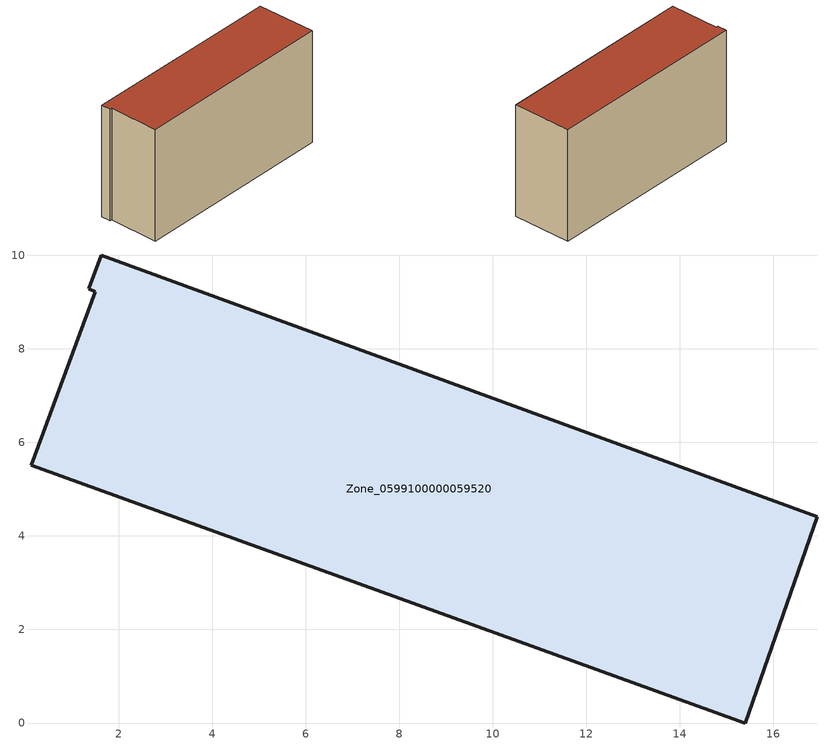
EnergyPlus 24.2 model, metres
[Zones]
Zone_0599100000059520
 floor ground (C_G): 16.94,4.41 15.39,0 0.13,5.51 1.5,9.22 1.36,9.28 1.63,10.01 z0
 wall outside (C_F): 16.94,4.41 1.63,10.01 1.36,9.28 1.5,9.22 0.13,5.51 15.39,0 16.94,4.41 z0:9.07
 roof outside (C_R): 15.39,0 16.94,4.41 1.63,10.01 1.36,9.28 1.5,9.22 0.13,5.51 z9.07
[BUILDING]
Pand.0599100000059520: North Axis=0; Terrain=City; Loads Convergence Tolerance Value=0.04; Temperature Convergence Tolerance Value=0.4; Solar Distribution=FullExterior; Maximum Number of Warmup Days=25; Minimum Number of Warmup Days=1
[Site:Location]
Rotterdam.The.Hague.AP_ZH_NLD Design_Conditions: Latitude=51.96; Longitude=4.45; Time Zone=1; Elevation=-4.5
[SITE:GROUNDTEMPERATURE:BUILDINGSURFACE]
18, 18, 18, 18, 18, 18, 18, 18, 18, 18, 18, 18
[MATERIAL] Thermal Absorptance=0.9; Solar Absorptance=0.7; Visible Absorptance=0.7
Name | Roughness | Thickness | Conductivity | Density | Specific Heat
G.TI.1946 | MediumSmooth | 0.15 | 1 | 540 | 1210
F.TI.1946 | Rough | 0.3 | 0.857143 | 1920 | 840
R.TI.1946 | MediumRough | 0.2 | 0.1 | 1500 | 1000
[CONSTRUCTION]
C_G: G.TI.1946
C_F: F.TI.1946
C_R: R.TI.1946
[ZONE]
Zone_0599100000059520: Type=1; Multiplier=1; Ceiling Height=Autocalculate; Volume=Autocalculate; Floor Area=autocalculate; Part of Total Floor Area=Yes
[ZONEINFILTRATION:DESIGNFLOWRATE]
Infil_Zone_0599100000059520: Zone or ZoneList or Space or SpaceList=Zone_0599100000059520; Schedule=AlwaysOn; Design Flow Rate Calculation Method=Flow/Area; Flow Rate per Floor Area=0.003; Constant Term Coefficient=1; Temperature Term Coefficient=0; Velocity Term Coefficient=0; Velocity Squared Term Coefficient=0
[HVACTEMPLATE:ZONE:IDEALLOADSAIRSYSTEM]
Zone_0599100000059520: Maximum Heating Supply Air Temperature=50; Minimum Cooling Supply Air Temperature=13; Maximum Heating Supply Air Humidity Ratio=0.0156; Minimum Cooling Supply Air Humidity Ratio=0.0077; Heating Limit=NoLimit; Cooling Limit=NoLimit; Dehumidification Control Type=ConstantSensibleHeatRatio; Cooling Sensible Heat Ratio=0.7; Dehumidification Setpoint=60; Humidification Control Type=None; Humidification Setpoint=30; Outdoor Air Method=None; Outdoor Air Flow Rate per Person=0.00944; Outdoor Air Flow Rate per Zone Floor Area=0; Outdoor Air Flow Rate per Zone=0; Demand Controlled Ventilation Type=None; Outdoor Air Economizer Type=NoEconomizer; Heat Recovery Type=None; Sensible Heat Recovery Effectiveness=0.7; Latent Heat Recovery Effectiveness=0.65
[ZONECONTROL:THERMOSTAT]
ThermostatControl_Zone_0599100000059520: Zone or ZoneList=Zone_0599100000059520; Control Type Schedule=DualSetpointControlType; Control 1=Thermostat_Zone_0599100000059520; Temperature Difference Between Cutout And Setpoint=0
[THERMOSTATSETPOINT:DUALSETPOINT]
Thermostat_Zone_0599100000059520: Heating Setpoint Temperature Schedule=HeatingSetpoint_Zone_0599100000059520; Cooling Setpoint Temperature Schedule=CoolingSetpoint_Zone_0599100000059520
[SCHEDULE:COMPACT]
HeatingSetpoint_Zone_0599100000059520: Through: 12/31, For: AllDays, Until: 24:00, 21
CoolingSetpoint_Zone_0599100000059520: Through: 12/31, For: AllDays, Until: 24:00, 24
DualSetpointControlType: Through: 12/31, For: AllDays, Until: 24:00, 4
AlwaysOn: Through: 12/31, For: AllDays, Until: 24:00, 1
